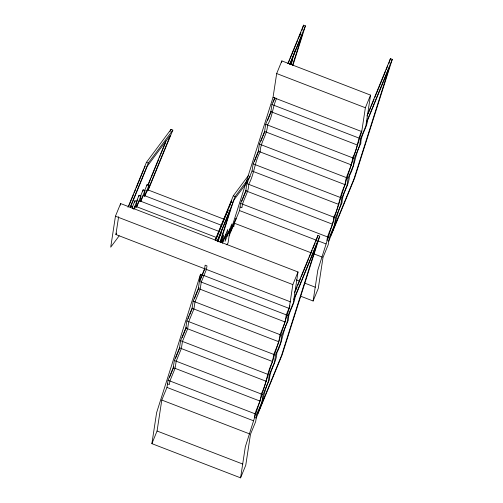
<?xml version="1.0" encoding="UTF-8"?>
<svg xmlns="http://www.w3.org/2000/svg" width="503" height="503" viewBox="0 0 503 503"><rect width="100%" height="100%" fill="white"/><g stroke="black" fill="none" stroke-linecap="round" stroke-linejoin="round"><path stroke-width="0.75" d="M240.585 477.85L245.307 446.878L289.206 308.427L200.508 274.223L156.609 412.68L151.887 443.652L240.585 477.85L245.766 465.218L250.488 434.246L255.669 421.615L256.756 414.466L261.937 401.834L263.031 394.692L268.212 382.054L269.3 374.911L274.481 362.279L275.575 355.131L280.756 342.499L281.843 335.35L287.024 322.719L288.118 315.57L293.299 302.938L298.021 271.972L120.626 203.57L115.445 216.202L110.723 247.174L119.167 235.838M290.715 301.945L115.904 234.536L118.62 216.73M120.393 205.117L120.626 203.57M132.515 208.38L132.735 206.947L130.887 206.236M134.76 202.181L134.974 200.747L136.822 201.464L135.948 207.179M134.873 208.305L135.2 206.161L216.541 237.523M138.847 196.692L139.067 195.265L140.915 195.975L140.041 201.697M142.94 191.209L143.154 189.782L145.002 190.492L144.135 196.208M147.027 185.72L147.247 184.293L149.095 185.003L148.548 188.581L170.473 135.125L147.291 166.21L130.44 207.299M147.253 191.134L147.473 189.706L224.413 219.371M151.887 443.652L157.068 431.014L161.79 400.048L166.971 387.417L168.065 380.268L173.246 367.636L174.334 360.488L179.514 347.856L180.602 340.707L185.783 328.075L186.877 320.933L192.058 308.295L193.146 301.152L198.327 288.521L200.508 274.223M221.616 242.509L222.049 239.648L220.899 242.459M235.762 219.685L235.945 218.491L230.764 231.129L231.852 223.98L226.671 236.611L227.765 229.462L222.584 242.1L223.672 234.951L220.509 242.672M300.656 296.192L313.118 300.995L318.298 288.364L323.02 257.391L328.201 244.76L329.295 237.617L334.476 224.979L335.564 217.837L340.745 205.205L341.833 198.056L347.013 185.425L348.107 178.276L353.288 165.644L354.376 158.495L359.557 145.864L360.651 138.721L365.832 126.083L370.554 95.117L281.856 60.913L276.675 73.545L273.041 97.368L229.142 235.825L239.503 210.562L240.597 203.413L245.778 190.782L246.866 183.633L252.047 171.001L253.135 163.859L258.316 151.221L259.41 144.078L264.591 131.446L265.678 124.298L270.859 111.666L271.953 104.517L274.827 97.5M281.623 62.435L281.856 60.913M294.374 292.847L317.896 235.492L319.745 236.203L282.12 354.879L256.216 418.043L254.367 417.327C255.222 409.153 261.302 402.425 261.183 393.975C266.772 383.927 266.867 372.346 272.349 362.267M279.014 341.072L279.995 334.64L284.887 322.706M289.206 308.427L292.84 284.604L298.021 271.972M313.118 300.995L317.839 270.029L361.739 131.572L365.373 107.749L370.554 95.117M326.9 240.478C327.755 232.298 333.835 225.57 333.715 217.12C339.355 206.827 339.525 195.007 345.165 184.714C345.31 175.094 352.389 167.405 352.528 157.785C357.576 149.404 357.583 139.633 361.682 130.987M218.044 241.824L221.817 229.915M227.419 212.26L228.098 210.109M220.427 235.498L221.138 233.266M229.425 207.129L231.047 202.005L232.895 202.715L220.352 242.276M219.987 242.239L230.173 210.103L217.434 241.17M290.671 64.667L295.173 50.47M299.914 35.531L300.857 32.538L298.191 39.039M291.275 63.963L292.457 60.228M301.926 30.375L303.579 25.15L305.428 25.86L292.884 65.421M292.52 65.384L302.705 33.248L289.967 64.315M316.003 241.465L317.896 235.492M388.775 63.862L390.429 58.637L392.277 59.348L354.653 178.024L328.748 241.189M115.904 234.536L116.476 233.134M127.982 207.33L146.442 162.318L170.989 129.403L172.831 130.12L148.121 190.373M128.592 206.582L133.622 194.328M134.213 192.888L135.691 189.285M136.282 187.839L143.669 169.819M144.26 168.379L145.147 166.216M130.126 207.318L148.291 163.029L172.831 130.12M132.383 207.066L134.974 200.747M132.157 208.349L132.735 206.947M136.476 201.584L139.067 195.265M133.66 209.185L136.822 201.464M136.866 201.37L137.445 199.968M134.049 208.971L135.2 206.161M140.563 196.095L143.154 189.782M136.307 207.205L140.915 195.975M136.703 206.991L139.293 200.678L219.163 231.474M144.657 190.612L147.247 184.293M140.4 201.722L145.002 190.492M140.796 201.508L143.386 195.189L221.792 225.426M147.888 184.978L165.959 140.915M148.354 184.582L150.737 178.772M151.334 177.32L158.778 159.168M159.376 157.722L160.268 155.54M160.859 154.088L165.625 142.475M170.089 131.585L170.989 129.403M144.487 196.233L149.095 185.003M144.883 196.025L147.473 189.706M215.127 240.094L233.291 195.805L248.576 175.314M215.265 240.484L231.701 200.427M287.804 63.63L303.579 25.15M215.586 240.453L224.175 219.503M224.772 218.063L228.029 210.116M288.118 63.598L289.602 59.989M290.193 58.543L297.6 40.485M287.502 315.337L199.421 281.372L204.602 268.74L205.142 265.163L206.991 265.88L206.444 269.451L201.263 282.082L200.175 289.231L194.994 301.863L193.906 309.012L188.726 321.643L187.632 328.792L182.451 341.424L181.363 348.566L176.182 361.204L175.088 368.347L169.907 380.978L169.366 384.556L167.518 383.839M200.678 279.052L204.991 268.527M273.211 102.197L274.934 97.991M232.474 203.017L235.14 196.516L250.136 176.402M217.114 241.195L234.14 199.697L247.778 181.413M289.646 64.34L305.428 25.86M194.403 298.832L199.012 287.603M267.514 120.575L271.255 111.452M276.675 98.211C272.582 106.856 272.576 116.633 267.527 125.008C267.389 134.628 260.303 142.318 260.164 151.937C254.524 162.236 254.355 174.051 248.715 184.35C248.834 192.794 242.754 199.521 241.899 207.701L240.05 206.991M188.135 318.613L188.996 316.506M189.574 315.104L192.448 308.088M260.956 141.054L262.39 137.545M262.968 136.143L264.697 131.931M182.149 337.689L186.468 327.164M254.392 161.538L258.712 151.013M222.401 243.289L226.143 234.165L225.055 241.314L230.236 228.676L228.054 242.974L226.677 244.816M175.591 358.174L179.911 347.642M169.605 377.25L173.925 366.725M241.855 201.099L246.168 190.568M366.907 115.992L390.429 58.637M295.619 290.558L297.103 286.943M297.694 285.503L300.656 278.278M301.253 276.832L308.66 258.775M309.251 257.329L312.212 250.104M312.803 248.658L315.174 242.88M368.152 113.703L370.522 107.925M371.12 106.479L374.081 99.254M374.672 97.808L385.631 71.08M386.229 69.64L387.706 66.025M290.011 305.736L286.27 314.859L285.176 322.008L198.327 288.521M293.84 299.367L319.745 236.203M366.373 122.512L392.277 59.348M199.421 281.372L200.552 279.85M276.675 73.545L365.373 107.749M273.041 97.368L361.739 131.572M271.953 104.517L360.035 138.482M270.859 111.666L357.708 145.153M265.678 124.298L353.76 158.263M264.591 131.446L351.44 164.934M259.41 144.078L347.491 178.037M258.316 151.221L345.165 184.714M253.135 163.859L341.216 197.817M252.047 171.001L338.896 204.488M246.866 183.633L334.948 217.598M245.778 190.782L332.628 224.269M146.442 162.318L148.291 163.029M233.291 195.805L235.14 196.516M240.597 203.413L328.679 237.378M239.503 210.562L316.475 240.239M317.94 240.805L326.001 243.911M311.294 252.871L234.323 223.194L233.776 226.765L232.549 226.293M313.495 253.719L322.291 257.108M296.305 279.882L299.235 281.014M304.372 282.994L315.362 287.232M115.445 216.202L292.84 284.604M193.146 301.152L281.227 335.111M192.058 308.295L278.907 341.789L273.726 354.42L272.632 361.563L185.783 328.075M186.877 320.933L274.959 354.892M180.602 340.707L267.451 374.194M179.514 347.856L266.364 381.343M174.334 360.488L262.415 394.453M173.246 367.636L260.095 401.124M168.065 380.268L256.146 414.233M166.971 387.417L253.468 420.766M161.79 400.048L249.752 433.963M157.068 431.014L242.83 464.087M258.014 412.152L257.838 413.34L281.485 355.678L317.022 243.59L295.098 297.047C294.242 305.227 288.162 311.954 288.282 320.398C282.642 330.697 282.472 342.512 276.832 352.81C276.694 362.43 269.608 370.12 269.47 379.74C263.83 390.039 263.66 401.853 258.014 412.152M330.553 235.297L330.37 236.485L354.018 178.823L389.555 66.742L367.63 120.192C366.775 128.372 360.695 135.1 360.814 143.55C355.175 153.843 355.005 165.663 349.365 175.956C349.227 185.576 342.141 193.265 342.002 202.885C336.362 213.184 336.193 224.998 330.553 235.297"/></g></svg>
